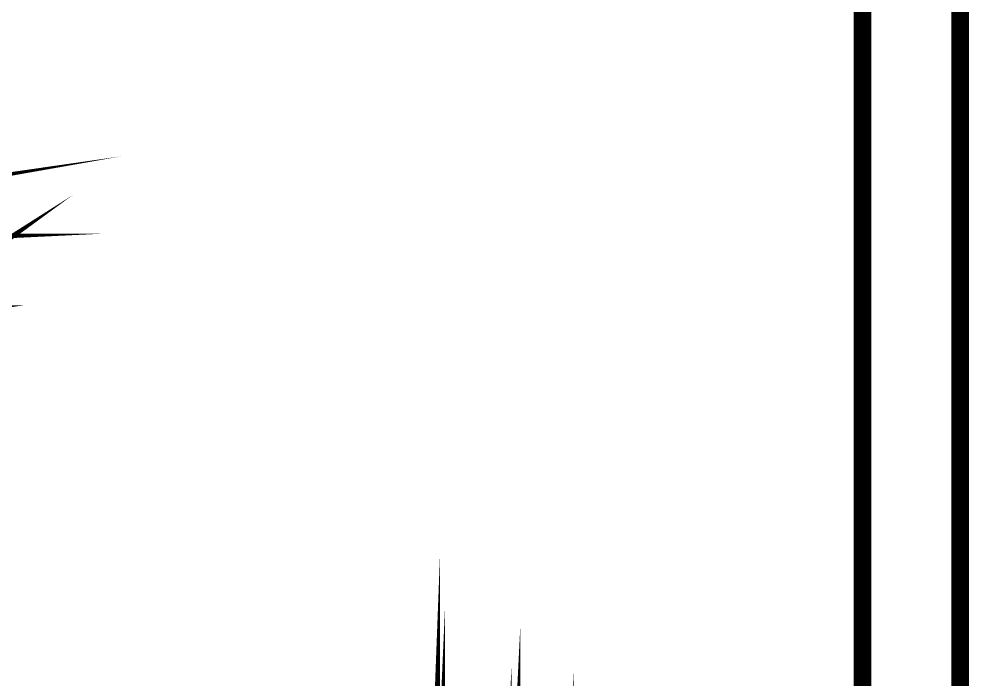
# Model space of a CAD drawing. Header units: inches. Extents: x -524 to 1067, y -71 to 1110.
# Drawn here: x 908.94 to 958.42, y 495.13 to 529.52 of the extents above; entities that cross this region are included whole.
import ezdxf

# ---------------------------------------------------------------- set-up
doc = ezdxf.new("R2010")
doc.units = ezdxf.units.IN
doc.header["$MEASUREMENT"] = 0
doc.layers.add('P', color=7, linetype='Continuous')

msp = doc.modelspace()

# ---------------------------------------------------------------- linework, layer by layer
at = {"layer": 'P', "const_width": 0.927058823529412}
for points in [[(952.8771412299475, 604.0731371883787), (952.8771412299475, -14.73862751750396)], [(957.9613654078075, 604.0731371883787), (957.9613654078075, -19.82285169536408)], [(887.2749550326341, 518.0647073597543), (886.180003666261, 517.871265951695), (887.5304436847875, 518.0647073597543)], [(900.9873959775161, 512.9768333440062), (900.279327427261, 512.5279032837932), (901.2465344675575, 513.2359718340479)], [(897.9616803684376, 517.871265951695), (894.2278962091045, 517.871265951695), (898.2171690205917, 518.0647073597543), (897.9616803684376, 517.871265951695)], [(901.2465344675575, 514.137481792362), (902.4035330780252, 514.137481792362), (901.2465344675575, 514.137481792362), (902.4035330780252, 514.137481792362), (900.9873959775161, 513.9440403843025)], [(930.2152977839078, 472.2263933254791), (930.408739191967, 477.3106175033392), (930.408739191967, 471.9672548354374)], [(930.408739191967, 471.9672548354374), (930.6642278441209, 477.7631974014402), (930.6642278441209, 471.5183247752243)], [(934.1425233513, 470.1021876747147), (934.5914534115129, 479.1793345019497), (934.5914534115129, 470.3576763268686)], [(933.6278962091048, 469.9087462666555), (934.1425233513, 479.1793345019497), (934.1425233513, 470.1021876747147)], [(937.1682389603782, 472.6753233856921), (937.3616803684374, 476.6025489530844), (937.3616803684374, 472.9344618757338)]]:
    msp.add_lwpolyline(points, dxfattribs=at)

doc.saveas('drawing.dxf')
